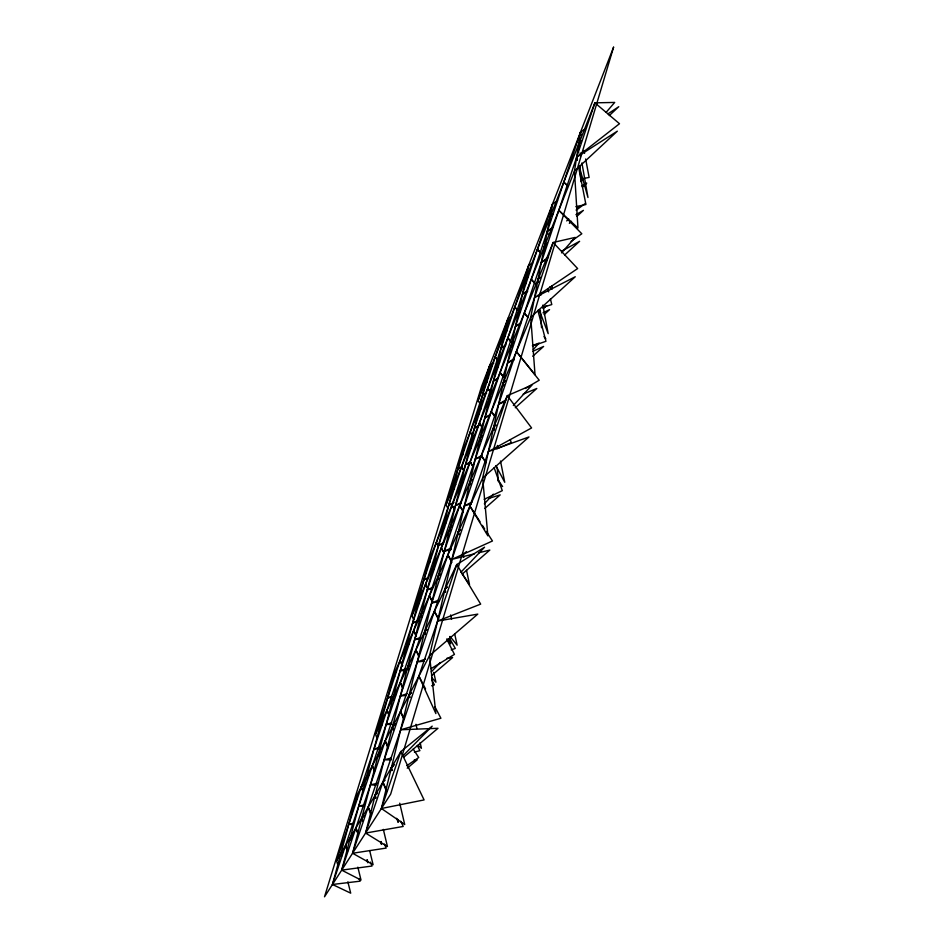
<?xml version="1.0" encoding="UTF-8"?>
<svg xmlns="http://www.w3.org/2000/svg" width="944" height="944" viewBox="0 0 944 944"><rect width="100%" height="100%" fill="white"/><g stroke="black" fill="none" stroke-linecap="round" stroke-linejoin="round"><path stroke-width="1.42" d="M557.515 200.824L552.641 203.774L530.752 317.267L429.213 559.485L352.572 853.258L373.092 864.704L369.659 850.544M532.581 263.081L528.734 265.205L482.679 478.006L393.99 674.063L341.681 870.144L361.009 880.044L357.847 867.182M479.694 403.088L478.03 400.728L489.912 364.939L493.759 363.169M448.105 508.556L446.005 504.91L508.025 318.411L510.562 317.125M413.684 619.63L411.891 615.842L528.734 265.205M377.022 738.196L375.488 734.231L552.641 203.774M338.306 866.403L336.548 860.845L580.56 132.042L585.327 128.88M478.03 400.728L594.897 102.837L614.686 102.436L606.154 112.336M446.005 504.91L553.125 242.478L575.191 237.416L561.515 252.874M411.891 615.842L507.306 395.678L532.003 385.046L513.347 405.519M375.488 734.231L456.79 564.536L484.555 547.201L460.837 572.324M336.548 860.845L400.846 751.566L432.199 726.148L402.628 756.215M581.504 140.916L578.66 144.22L578.92 148.562M552.972 213.781L550.069 217.096L550.364 221.521M580.949 181.696L582.885 179.478M547.343 242.974L544.44 246.278L544.747 250.667M566.707 220.931L568.642 218.725M576.383 209.91L579.286 206.594L576.56 207.102M527.637 277.029L525.69 279.235L526.02 283.53M540.015 277.17L538.056 279.389L538.269 282.315M521.017 307.579L519.094 309.75L519.318 312.653M506.586 330.683L504.662 332.843L504.898 335.757M513.595 341.87L511.672 344.029L511.896 346.908M543.473 308.464L545.396 306.316L542.753 307.166M499.364 361.859L497.405 364.03L497.653 366.968M488.26 377.411L486.337 379.559L486.597 382.462M505.217 380.668L503.282 382.816L503.518 385.683M533.325 349.504L539.142 343.061L532.451 345.551M491.246 396.645L489.322 398.781L489.57 401.66M480.59 408.846L478.655 410.994L478.915 413.897M464.212 449.875L462.265 452.011L365.576 833.068L387.429 846.497L383.347 829.387M472.106 443.597L470.147 445.757L470.419 448.683M482.231 435.562L480.26 437.733L480.52 440.659M495.671 424.906L493.7 427.066L493.948 429.933M455.468 484.366L453.509 486.502L453.804 489.405M462.619 482.301L460.696 484.414L460.967 487.257M472.012 479.54L470.029 481.688L470.301 484.579M445.839 522.421L443.857 524.569L444.152 527.484M452.093 525.501L450.111 527.637L450.406 530.528M431.196 557.361L429.213 559.485L429.839 562.364M460.389 529.549L458.395 531.696L458.666 534.575M484.343 503.813L493.334 494.16M435.149 564.665L433.131 566.813L433.438 569.645M440.187 574.2L438.205 576.3L438.5 579.144M420.481 598.496L418.487 600.62L418.806 603.546M423.148 611.865L421.166 613.966L421.484 616.821M447.008 586.979L445.037 589.068L445.332 591.959M408.622 644.056L406.593 646.192L406.935 649.106M426.688 629.424L424.706 631.512L425.024 634.415M396.008 671.939L393.99 674.063L394.627 676.848M409.767 664.8L407.737 666.924L408.068 669.815M395.347 694.867L393.353 696.932L393.695 699.775M383.063 720.567L381.022 722.679L381.376 725.606M411.254 692.589L409.248 694.666L409.59 697.545M431.278 671.845L440.293 662.511M395.571 723.706L392.527 726.845L392.881 729.688M380.55 751.719L378.52 753.808L378.874 756.663M368.597 774.682L366.602 776.735L366.98 779.65M358.413 794.352L356.348 796.465L332.453 884.481L350.696 893.154L347.876 881.838M394.462 764.498L391.406 767.614L391.76 770.493M377.234 793.102L375.193 795.167L375.57 798.069M363.794 815.935L361.776 817.976L362.154 820.867M352.513 835.121L350.484 837.163L350.873 839.995M342.861 851.512L340.855 853.529L341.268 856.444M580.772 142.237L578.66 144.22L579.168 147.099M609.269 115.581L618.768 106.696L608.019 113.823M552.228 215.102L550.069 217.096L550.588 219.952M582.436 187.113L586.755 183.112L581.882 186.062M546.611 244.284L544.44 246.278L544.971 249.122M569.338 223.327L571.509 221.333M576.914 216.353L583.416 210.359L575.946 214.677M527.802 277.3L525.69 279.235L526.233 282.103M540.192 277.43L538.056 279.389L538.599 282.244M564.701 254.974L579.616 241.298L561.763 251.092M521.253 307.768L519.094 309.75L519.637 312.582M506.822 330.872L504.662 332.843L505.217 335.663M513.843 342.058L511.672 344.029L512.238 346.92M544.145 314.529L549.561 309.62L543.012 312.842M499.529 362.107L497.405 364.03L497.972 366.897M488.508 377.6L486.337 379.559L486.903 382.367M505.453 380.845L503.282 382.816L503.848 385.707M532.711 356.266L543.614 346.436L532.947 351.286M491.494 396.822L489.322 398.781L489.877 401.601M480.838 409.023L478.655 410.994L479.222 413.826M472.295 443.833L470.147 445.757L470.737 448.624M482.419 435.786L480.26 437.733L480.838 440.6M495.86 425.13L493.7 427.066L494.267 429.898M515.259 407.773L536.817 388.48L523.188 394.085M455.657 484.591L453.509 486.502L454.111 489.346M462.879 482.455L460.696 484.414L461.274 487.21M472.201 479.753L470.029 481.688L470.619 484.543M446.028 522.646L443.857 524.569L444.471 527.436M452.294 525.714L450.111 527.637L450.725 530.493M460.589 529.761L458.395 531.696L458.996 534.552M484.779 508.462L500.178 494.904L489.169 498.279M435.337 564.878L433.131 566.813L433.744 569.621M440.388 574.4L438.205 576.3L438.818 579.132M463.233 554.411L466.489 551.556M420.682 598.708L418.487 600.62L419.124 603.499M447.22 587.168L445.037 589.068L445.651 591.947M462.513 573.846L489.818 550.069L478.596 552.818M423.36 612.066L421.166 613.966L421.803 616.81M408.823 644.256L406.593 646.192L407.23 648.988M426.889 629.613L424.706 631.512L425.331 634.321M409.908 665.048L407.737 666.924L408.363 669.733M395.548 695.044L393.353 696.932L394.002 699.764M411.478 692.754L409.248 694.666L409.897 697.486M431.491 675.633L452.601 657.555L446.949 658.263M383.193 720.827L381.022 722.679L381.671 725.488M394.722 724.98L392.527 726.845L393.188 729.7M380.703 751.955L378.52 753.808L379.193 756.675M368.821 774.859L366.602 776.735L367.275 779.555M393.624 765.737L391.406 767.614L392.067 770.457M403.607 757.312L437.981 728.296L400.657 729.771L440.907 718.254L434.901 706.773M377.399 793.314L375.193 795.167L375.877 798.022M407.253 768.204L417.201 759.837L414.322 759.837M364.018 816.088L361.776 817.976L362.461 820.808M352.678 835.334L350.484 837.163L351.18 840.03M343.085 851.665L340.855 853.529L341.551 856.361M386.462 791.473L382.898 782.069L385.128 780.228M363.192 792.264L361.292 786.954L363.475 785.172M548.004 234.065L547.343 231.245L553.113 227.02M576.218 210.134L585.457 203.373M548.499 257.264L541.36 262.29L546.458 259.494M571.096 241.322L581.811 233.77L558.801 210.335L577.952 228L574.483 171.076L580.56 132.042L581.091 134.886M527.212 290.823L522.492 294.068L527.661 291.354M406.781 765.714L418.723 757.525L413.224 749.076M520.309 323.202L515.495 326.376L520.734 323.804M543.201 308.11L546.812 305.738M505.913 344.938L501.134 348.029L505.123 346.129M513.772 358.932L507.612 362.803L514.279 359.77M498.491 377.824L493.476 380.928L497.476 379.169M486.302 392.621L482.596 394.887L486.597 393.164M431.148 668.623L454.442 654.393L446.665 639.005M506.255 399.69L498.656 404.185L505.465 401.377M525.277 388.456L539.213 380.22L516.38 351.557L535.024 374.721L530.752 317.267L575.274 276.745L534.54 297.667L577.634 268.568L553.125 242.478L341.681 870.144L372.042 866.026L370.378 862.096M490.007 414.711L484.921 417.685L490.29 415.525M479.458 425.048L474.513 427.927L478.49 426.358M547.343 231.245L552.323 228.365M481.759 455.492L475.304 459.032L482.077 456.601M470.513 461.84L465.545 464.554L471.091 462.584M461.71 466.808L457.993 468.838L462.017 467.422M453.97 502.397L448.813 505.052L452.99 503.742M460.766 502.739L455.551 505.406L461.097 503.683M472.047 502.007L464.401 505.866L471.28 503.754M484.178 499.329L502.291 490.656L494.149 467.764M443.786 542.682L438.641 545.125L442.783 544.027M450.925 548.157L444.341 551.225L451.291 549.443M427.856 577.822L423.986 579.545L428.187 578.578M496.933 448.813L511.235 442.583L510.338 439.845M432.706 587.404L427.325 589.729L431.644 588.796M438.346 600.231L431.679 603.015L438.665 601.635M418.074 620.645L412.693 622.804L416.835 622.072M420.056 637.589L414.652 639.654L420.387 638.769M425.39 659.077L417.248 661.992L424.316 661.107M451.197 649.885L455.279 648.434L449.509 638.179M405.507 668.966L400.162 670.854L405.908 670.193M532.51 345.964L545.939 341.303L537.844 310.328M391.713 696.424L387.665 697.746L392.067 697.38M407.171 693.722L400.374 695.929L406.109 695.457M431.656 685.769L434.382 684.884L431.632 679.715M542.163 307.543L551.792 304.558L550.399 298.918M391.736 722.88L386.155 724.532L391.831 724.272M379.606 747.447L374.001 748.97L378.308 748.911M391.028 758.079L384.161 759.849L391.335 759.837M414.392 752.085L419.891 750.669L417.307 745.441M474.395 553.857L451.952 559.355L492.461 540.983L486.254 531.378M377.388 783.272L370.402 784.889L376.042 785.089M575.923 206.653L585.917 204.506L578.613 167.23M364.325 804.913L358.767 806.082L364.419 806.436M353.021 823.439L348.808 824.23L353.127 824.619M580.678 179.018L589.127 177.437L585.646 158.993M568.028 185.862L563.769 182.168L567.899 186.204M418.157 745.371L421.425 748.297L420.151 742.657M540.405 252.414L537.419 249.358L540.322 252.532M431.986 677.945L435.916 682.205L433.733 672.34M535.189 283.578L531.248 279.306L535.13 283.731M528.015 317.408L524.298 313.101L528.038 317.573M543.968 336.583L545.833 338.825M450.028 636.421L457.132 645.189L454.654 633.684M490.314 391.866L487.706 388.338L490.184 391.76M495.482 417.224L491.281 411.431L495.34 417.177M481.841 426.617L479.375 423.136L481.818 426.712M461.994 573.763L469.522 584.572L466.513 570.282M472.696 435.798L470.195 432.175L472.59 435.786M485.428 461.569L481.334 455.61L485.983 462.702M497.7 479.434L502.609 486.585M473.369 466.855L470.088 461.982L473.109 466.725M463.893 470.372L461.545 466.832L463.87 470.56M480.036 521.761L469.947 506.149L487.871 535.85L482.679 478.006L528.982 436.954L488.39 451.61L531.59 427.939L507.306 395.678L352.572 853.258L386.179 848.078L384.444 844.113M482.372 525.371L484.697 528.97M462.808 510.562L459.657 505.618L463.398 511.931M454.3 508.899L451.964 505.217L454.819 510.102M451.527 561.102L447.857 554.978L451.928 562.423M444.258 552.913L441.296 547.98L444.093 553.125M438.512 546.34L436.293 542.623L438.335 546.387M428.352 589.257L425.543 584.324L428.198 589.563M432.895 602.166L429.343 595.9L432.623 602.414M438.712 618.981L434.393 611.287L438.299 619.099M416.387 635.855L413.614 630.686L416.068 635.914M495.883 465.663L504.745 482.29L500.497 461.05M419.278 656.446L415.856 649.979L418.817 656.41M425.555 688.896L418.888 676.128L435.868 713.581L429.555 655.596L508.025 318.411L508.851 321.231M402.722 665.756L400.067 660.611L402.404 665.886M402.923 687.787L400.256 682.524L402.557 687.846M448.058 638.616L450.666 643.832L449.922 636.622M404.386 719.328L400.504 711.493L403.348 718.231M389.471 715.458L386.957 710.277L389.117 715.576M388.314 747.424L385.223 740.887L387.937 747.742M382.898 782.069L386.485 789.904M400.811 821.233L403.206 826.46L365.576 833.068L456.79 564.536L480.673 604.113L437.591 621.058L477.794 614.107L429.555 655.596L356.348 796.465L357.033 799.273M374.721 770.988L372.325 765.714L374.343 771.095M361.292 786.954L363.062 790.978M371.086 813.704L368.184 807.085L370.65 813.999M358.118 833.222L355.888 827.971L358.26 834.921M347.652 850.922L345.48 845.659L347.262 851.087M359.039 878.545L360.124 881.177L332.453 884.481L594.897 102.837L619.488 123.723L576.642 157.2L577.209 160.067M539.083 309.656L548.181 333.645L542.859 305.089M396.622 818.306L398.156 822.342L397.802 819.451M380.55 841.647L381.541 844.42L381.164 841.517M550.022 286.646L550.977 289.348M366.803 859.96L367.759 862.745L367.369 859.854M490.821 367.723L489.912 364.939L381.4 808.501L404.716 824.525L399.725 803.191M577.421 159.973L576.642 157.2L617.341 131.169L574.483 171.076L462.265 452.011L462.855 454.855M578.991 165.53L587.97 197.485L581.929 162.934M547.957 289.065L548.653 291.873M415.985 724.308L416.941 728.532M450.618 614.969L451.551 619.288M462.902 553.125L463.811 557.42M497.382 445.474L497.948 448.306M584.041 150.485L584.572 153.329M540.452 292.239L540.995 295.094M546.541 257.653L547.06 260.497M551.78 286.091L552.299 288.935M580.171 152.857L580.678 155.736M497.158 467.256L498.385 481.605M540.263 310.128L541.526 327.686M579.958 165.967L580.82 180.469M613.576 47.2L390.674 794.116L324.512 896.8L481.688 386.084L613.576 47.2M400.846 751.566L381.4 808.501L424.092 799.922L400.846 751.566M517.642 310.305L514.81 306.989L517.56 310.293M511.554 342.507L507.837 337.917L511.495 342.483M497.842 360.396L495.199 356.974L497.759 360.301M503.541 377.057L500.049 372.491L503.494 377.045"/></g></svg>
